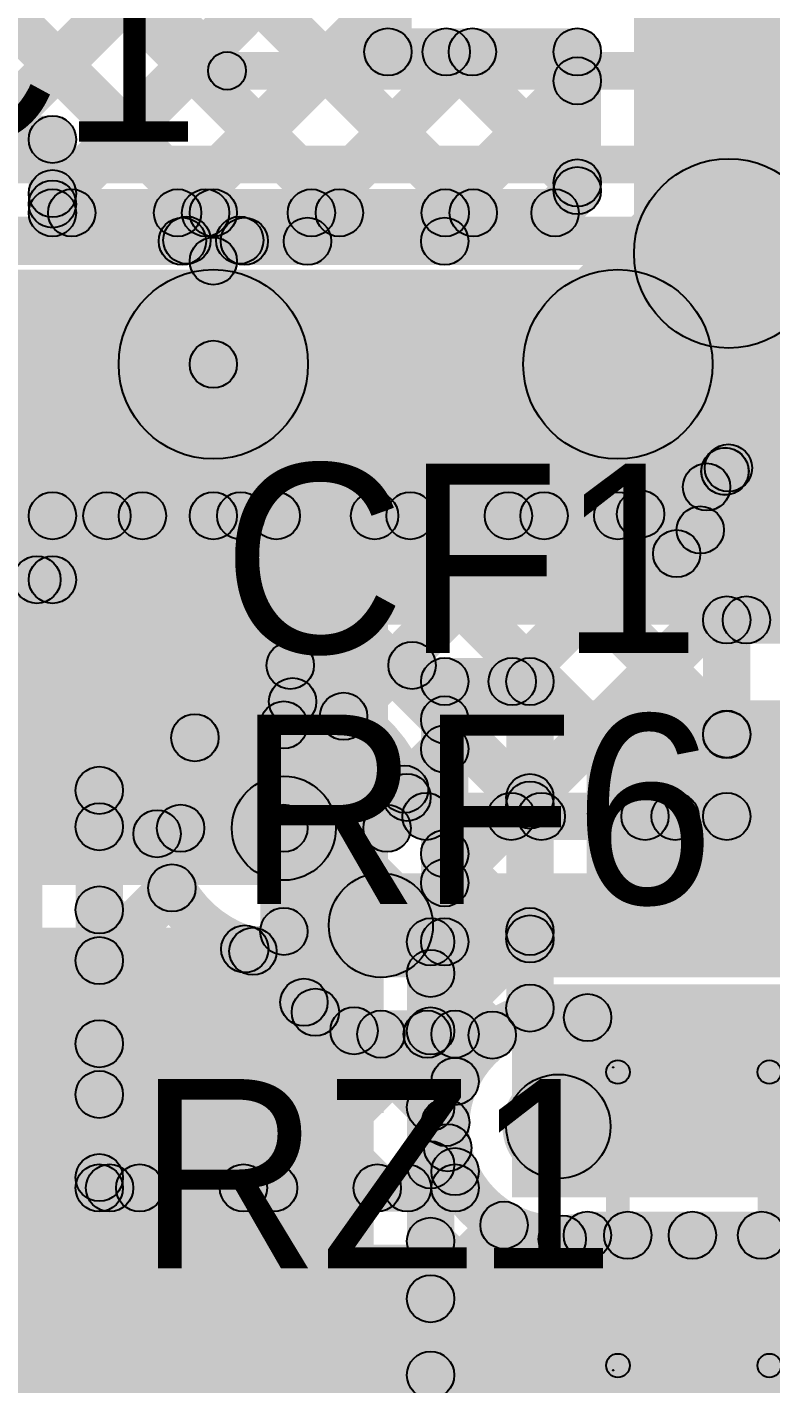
# Model space of a CAD drawing. Header units: millimetres. Extents: x -0.08 to 3.07, y -0.08 to 2.73.
# Drawn here: x 1.6238 to 1.7809, y 1.4526 to 1.7392 of the extents above; entities that cross this region are included whole.
import ezdxf

# ---------------------------------------------------------------- set-up
doc = ezdxf.new("R2010")
doc.units = ezdxf.units.MM
doc.header["$MEASUREMENT"] = 0
for name, color, linetype in [('BottomLayer', 5, 'Continuous'), ('BottomPaste', 16, 'Continuous'), ('BottomSolder', 6, 'Continuous'), ('TopLayer', 1, 'Continuous'), ('TopOverlay', 2, 'Continuous'), ('TopPaste', 8, 'Continuous'), ('TopSolder', 216, 'Continuous'), ('ViaHoleLayer', 16, 'Continuous')]:
    doc.layers.add(name, color=color, linetype=linetype)

# ---------------------------------------------------------------- blocks, each defined once
blk = doc.blocks.new('SOT23_3_B_38')
at = {"layer": 'BottomLayer'}
for points in [[(-0.02166, 0.02657), (-0.05316, 0.02657), (-0.05316, 0.05807), (-0.02166, 0.05807)], [(0.05314, 0.02657), (0.02165, 0.02657), (0.02165, 0.05807), (0.05314, 0.05807)], [(0.01574, -0.05807), (-0.01575, -0.05807), (-0.01575, -0.02657), (0.01574, -0.02657)]]:
    blk.add_hatch(color=5, dxfattribs=at).paths.add_polyline_path(points)
at = {"layer": 'BottomPaste'}
for points in [[(-0.02166, 0.02657), (-0.05316, 0.02657), (-0.05316, 0.05807), (-0.02166, 0.05807)], [(0.05314, 0.02657), (0.02165, 0.02657), (0.02165, 0.05807), (0.05314, 0.05807)], [(0.01574, -0.05807), (-0.01575, -0.05807), (-0.01575, -0.02657), (0.01574, -0.02657)]]:
    blk.add_hatch(color=16, dxfattribs=at).paths.add_polyline_path(points)
at = {"layer": 'BottomSolder'}
for points in [[(-0.01766, 0.02257), (-0.05716, 0.02257), (-0.05716, 0.06207), (-0.01766, 0.06207)], [(0.05714, 0.02257), (0.01765, 0.02257), (0.01765, 0.06207), (0.05714, 0.06207)], [(0.01974, -0.06207), (-0.01975, -0.06207), (-0.01975, -0.02257), (0.01974, -0.02257)]]:
    blk.add_hatch(color=6, dxfattribs=at).paths.add_polyline_path(points)
blk = doc.blocks.new('R__0402_75')
at = {"layer": 'TopLayer'}
for points in [[(-0.0275, -0.0125), (-0.0275, 0.0125), (-0.0095, 0.0125), (-0.0095, -0.0125)], [(0.0095, -0.0125), (0.0095, 0.0125), (0.0275, 0.0125), (0.0275, -0.0125)]]:
    blk.add_hatch(color=1, dxfattribs=at).paths.add_polyline_path(points)
at = {"layer": 'TopOverlay'}
h = blk.add_hatch(color=2, dxfattribs=at)
edge = h.paths.add_edge_path()
edge.add_arc((-0.031, 0.016), 0.0025, 0, 360)
h = blk.add_hatch(color=2, dxfattribs=at)
edge = h.paths.add_edge_path()
edge.add_arc((-0.031, 0.016), 0.0025, 0, 360)
for points in [[(0.031, 0.0185), (0.031, 0.0135), (-0.031, 0.0135), (-0.031, 0.0185)], [(-0.0285, -0.016), (-0.0335, -0.016), (-0.0335, 0.016), (-0.0285, 0.016)], [(0.0335, -0.016), (0.0285, -0.016), (0.0285, 0.016), (0.0335, 0.016)], [(0.031, -0.0135), (0.031, -0.0185), (-0.031, -0.0185), (-0.031, -0.0135)], [(0.032, -0.01694), (0.032, -0.01706), (-0.032, -0.01706), (-0.032, -0.01694)]]:
    blk.add_hatch(color=2, dxfattribs=at).paths.add_polyline_path(points)
h = blk.add_hatch(color=2, dxfattribs=at)
edge = h.paths.add_edge_path()
edge.add_arc((0.031, 0.016), 0.0025, 0, 360)
h = blk.add_hatch(color=2, dxfattribs=at)
edge = h.paths.add_edge_path()
edge.add_arc((0.031, 0.016), 0.0025, 0, 360)
h = blk.add_hatch(color=2, dxfattribs=at)
edge = h.paths.add_edge_path()
edge.add_arc((-0.031, -0.016), 0.0025, 0, 360)
h = blk.add_hatch(color=2, dxfattribs=at)
edge = h.paths.add_edge_path()
edge.add_arc((-0.031, -0.016), 0.0025, 0, 360)
h = blk.add_hatch(color=2, dxfattribs=at)
edge = h.paths.add_edge_path()
edge.add_arc((0.031, -0.016), 0.0025, 0, 360)
h = blk.add_hatch(color=2, dxfattribs=at)
edge = h.paths.add_edge_path()
edge.add_arc((0.031, -0.016), 0.0025, 0, 360)
h = blk.add_hatch(color=2, dxfattribs=at)
edge = h.paths.add_edge_path()
edge.add_arc((-0.032, -0.017), 0.0000635, 0, 360)
h = blk.add_hatch(color=2, dxfattribs=at)
edge = h.paths.add_edge_path()
edge.add_arc((0.032, -0.017), 0.0000635, 0, 360)
at = {"layer": 'TopPaste'}
for points in [[(-0.0275, -0.0125), (-0.0275, 0.0125), (-0.0095, 0.0125), (-0.0095, -0.0125)], [(0.0095, -0.0125), (0.0095, 0.0125), (0.0275, 0.0125), (0.0275, -0.0125)]]:
    blk.add_hatch(color=8, dxfattribs=at).paths.add_polyline_path(points)
at = {"layer": 'TopSolder'}
for points in [[(-0.0315, -0.0165), (-0.0315, 0.0165), (-0.0055, 0.0165), (-0.0055, -0.0165)], [(0.0055, -0.0165), (0.0055, 0.0165), (0.0315, 0.0165), (0.0315, -0.0165)]]:
    blk.add_hatch(color=216, dxfattribs=at).paths.add_polyline_path(points)
at = {"layer": 'TopOverlay'}
for centre, radius in [((-0.031, 0.016), 0.0025), ((-0.031, 0.016), 0.0025), ((0.031, 0.016), 0.0025), ((0.031, 0.016), 0.0025), ((-0.031, -0.016), 0.0025), ((-0.031, -0.016), 0.0025), ((0.031, -0.016), 0.0025), ((0.031, -0.016), 0.0025), ((-0.032, -0.017), 0.0000635), ((0.032, -0.017), 0.0000635)]:
    blk.add_circle(centre, radius, dxfattribs=at)
blk = doc.blocks.new('R__0402_B_93')
at = {"layer": 'BottomLayer'}
for points in [[(-0.0095, 0.0125), (-0.0095, -0.0125), (-0.0275, -0.0125), (-0.0275, 0.0125)], [(0.0275, 0.0125), (0.0275, -0.0125), (0.0095, -0.0125), (0.0095, 0.0125)]]:
    blk.add_hatch(color=5, dxfattribs=at).paths.add_polyline_path(points)
at = {"layer": 'BottomPaste'}
for points in [[(-0.0095, 0.0125), (-0.0095, -0.0125), (-0.0275, -0.0125), (-0.0275, 0.0125)], [(0.0275, 0.0125), (0.0275, -0.0125), (0.0095, -0.0125), (0.0095, 0.0125)]]:
    blk.add_hatch(color=16, dxfattribs=at).paths.add_polyline_path(points)
at = {"layer": 'BottomSolder'}
for points in [[(-0.0055, 0.0165), (-0.0055, -0.0165), (-0.0315, -0.0165), (-0.0315, 0.0165)], [(0.0315, 0.0165), (0.0315, -0.0165), (0.0055, -0.0165), (0.0055, 0.0165)]]:
    blk.add_hatch(color=6, dxfattribs=at).paths.add_polyline_path(points)

msp = doc.modelspace()

# ---------------------------------------------------------------- hatches: boundary and pattern name
at = {"layer": 'BottomLayer'}
for points in [[(1.49017, 1.90017), (1.49583, 1.90583), (1.66883, 1.73283), (1.66317, 1.72717)], [(1.666, 1.726), (1.666, 1.734), (2.53177, 1.734), (2.53177, 1.726)], [(1.49881, 1.70622), (1.49881, 1.71422), (2.59722, 1.71422), (2.59722, 1.70622)], [(1.51624, 1.689), (1.51624, 1.699), (1.65656, 1.699), (1.65656, 1.689)], [(1.51645, 1.68922), (1.51645, 1.69922), (1.65753, 1.69922), (1.65753, 1.68922)], [(1.66868, 1.68922), (1.66868, 1.69922), (2.59722, 1.69922), (2.59722, 1.68922)], [(1.66965, 1.689), (1.66965, 1.699), (1.683, 1.699), (1.683, 1.689)], [(1.683, 1.689), (1.683, 1.699), (1.712, 1.699), (1.712, 1.689)], [(1.683, 1.689), (1.683, 1.699), (1.712, 1.699), (1.712, 1.689)], [(1.712, 1.689), (1.712, 1.699), (1.832, 1.699), (1.832, 1.689)], [(1.6681, 1.668), (1.6581, 1.668), (1.6581, 1.68981), (1.6681, 1.68981)], [(1.5, 1.558), (1.7, 1.558), (1.7, 1.682), (1.5, 1.682)], [(1.695, 1.61299), (1.92959, 1.61299), (1.92959, 1.682), (1.695, 1.682)], [(1.67935, 1.5994), (1.67935, 1.6094), (1.7051, 1.6094), (1.7051, 1.5994)], [(1.712, 1.59599), (1.712, 1.60599), (1.73, 1.60599), (1.73, 1.59599)], [(1.71554, 1.58321), (1.70846, 1.59028), (1.72271, 1.60453), (1.72978, 1.59746)], [(1.717, 1.546), (1.707, 1.546), (1.707, 1.60099), (1.717, 1.60099)], [(1.735, 1.532), (1.725, 1.532), (1.725, 1.60099), (1.735, 1.60099)], [(1.70846, 1.58936), (1.71554, 1.59643), (1.73354, 1.57843), (1.72646, 1.57136)], [(1.742, 1.544), (1.834, 1.544), (1.834, 1.597), (1.742, 1.597)], [(1.71554, 1.55493), (1.70846, 1.562), (1.72646, 1.58), (1.73354, 1.57293)], [(1.70846, 1.56107), (1.71554, 1.56814), (1.73354, 1.55014), (1.72646, 1.54307)], [(1.71254, 1.52364), (1.70546, 1.53071), (1.72646, 1.55171), (1.73354, 1.54464)], [(1.493, 1.456), (1.697, 1.456), (1.697, 1.549), (1.493, 1.549)], [(1.714, 1.444), (1.704, 1.444), (1.704, 1.546), (1.714, 1.546)], [(1.70546, 1.53579), (1.71254, 1.54286), (1.72557, 1.52982), (1.7185, 1.52275)], [(1.73, 1.527), (1.73, 1.537), (1.78609, 1.537), (1.78609, 1.527)], [(1.74218, 1.525), (1.74218, 1.535), (1.78609, 1.535), (1.78609, 1.525)], [(1.736, 1.496), (1.736, 1.518), (1.81559, 1.518), (1.81559, 1.496)], [(1.70546, 1.5075), (1.71254, 1.51457), (1.71574, 1.51137), (1.70867, 1.5043)], [(1.72822, 1.49922), (1.74378, 1.51478), (1.74378, 1.51477), (1.72823, 1.49922)], [(1.71254, 1.49536), (1.70546, 1.50243), (1.70908, 1.50604), (1.71615, 1.49897)], [(1.55164, 1.27789), (1.54457, 1.28496), (1.74714, 1.48753), (1.75421, 1.48046)], [(1.71254, 1.46707), (1.70546, 1.47414), (1.72099, 1.48967), (1.72806, 1.4826)], [(1.7345, 1.43246), (1.72742, 1.43954), (1.77542, 1.48753), (1.78249, 1.48046)], [(1.74214, 1.479), (1.74214, 1.489), (1.78609, 1.489), (1.78609, 1.479)], [(1.76079, 1.48046), (1.76786, 1.48753), (1.81586, 1.43954), (1.80879, 1.43246)], [(1.70546, 1.47922), (1.71254, 1.48629), (1.75929, 1.43954), (1.75222, 1.43246)], [(1.7333, 1.47967), (1.74037, 1.48674), (1.78757, 1.43954), (1.7805, 1.43246)], [(1.76278, 1.43246), (1.75571, 1.43954), (1.7997, 1.48353), (1.80677, 1.47646)], [(1.70546, 1.45093), (1.71254, 1.458), (1.731, 1.43954), (1.72393, 1.43246)]]:
    msp.add_hatch(color=5, dxfattribs=at).paths.add_polyline_path(points)
h = msp.add_hatch(color=5, dxfattribs=at)
edge = h.paths.add_edge_path()
edge.add_arc((1.666, 1.73), 0.004, 0, 360)
h = msp.add_hatch(color=5, dxfattribs=at)
edge = h.paths.add_edge_path()
edge.add_arc((1.666, 1.73), 0.004, 0, 360)
h = msp.add_hatch(color=5, dxfattribs=at)
edge = h.paths.add_edge_path()
edge.add_arc((1.65656, 1.694), 0.005, 0, 360)
h = msp.add_hatch(color=5, dxfattribs=at)
edge = h.paths.add_edge_path()
edge.add_arc((1.65753, 1.69422), 0.005, 0, 360)
h = msp.add_hatch(color=5, dxfattribs=at)
edge = h.paths.add_edge_path()
edge.add_arc((1.66868, 1.69422), 0.005, 0, 360)
h = msp.add_hatch(color=5, dxfattribs=at)
edge = h.paths.add_edge_path()
edge.add_arc((1.66965, 1.694), 0.005, 0, 360)
h = msp.add_hatch(color=5, dxfattribs=at)
edge = h.paths.add_edge_path()
edge.add_arc((1.683, 1.694), 0.005, 0, 360)
h = msp.add_hatch(color=5, dxfattribs=at)
edge = h.paths.add_edge_path()
edge.add_arc((1.683, 1.694), 0.005, 0, 360)
h = msp.add_hatch(color=5, dxfattribs=at)
edge = h.paths.add_edge_path()
edge.add_arc((1.683, 1.694), 0.005, 0, 360)
h = msp.add_hatch(color=5, dxfattribs=at)
edge = h.paths.add_edge_path()
edge.add_arc((1.712, 1.694), 0.005, 0, 360)
h = msp.add_hatch(color=5, dxfattribs=at)
edge = h.paths.add_edge_path()
edge.add_arc((1.712, 1.694), 0.005, 0, 360)
h = msp.add_hatch(color=5, dxfattribs=at)
edge = h.paths.add_edge_path()
edge.add_arc((1.712, 1.694), 0.005, 0, 360)
h = msp.add_hatch(color=5, dxfattribs=at)
edge = h.paths.add_edge_path()
edge.add_arc((1.6631, 1.68981), 0.005, 0, 360)
h = msp.add_hatch(color=5, dxfattribs=at)
edge = h.paths.add_edge_path()
edge.add_arc((1.6631, 1.668), 0.01181, 0, 360)
h = msp.add_hatch(color=5, dxfattribs=at)
edge = h.paths.add_edge_path()
edge.add_arc((1.6631, 1.668), 0.005, 0, 360)
h = msp.add_hatch(color=5, dxfattribs=at)
edge = h.paths.add_edge_path()
edge.add_arc((1.67935, 1.6044), 0.005, 0, 360)
h = msp.add_hatch(color=5, dxfattribs=at)
edge = h.paths.add_edge_path()
edge.add_arc((1.7051, 1.6044), 0.005, 0, 360)
h = msp.add_hatch(color=5, dxfattribs=at)
edge = h.paths.add_edge_path()
edge.add_arc((1.712, 1.60099), 0.005, 0, 360)
h = msp.add_hatch(color=5, dxfattribs=at)
edge = h.paths.add_edge_path()
edge.add_arc((1.712, 1.60099), 0.005, 0, 360)
h = msp.add_hatch(color=5, dxfattribs=at)
edge = h.paths.add_edge_path()
edge.add_arc((1.72625, 1.60099), 0.005, 0, 360)
h = msp.add_hatch(color=5, dxfattribs=at)
edge = h.paths.add_edge_path()
edge.add_arc((1.73, 1.60099), 0.005, 0, 360)
h = msp.add_hatch(color=5, dxfattribs=at)
edge = h.paths.add_edge_path()
edge.add_arc((1.73, 1.60099), 0.005, 0, 360)
h = msp.add_hatch(color=5, dxfattribs=at)
edge = h.paths.add_edge_path()
edge.add_arc((1.712, 1.59289), 0.005, 0, 360)
h = msp.add_hatch(color=5, dxfattribs=at)
edge = h.paths.add_edge_path()
edge.add_arc((1.712, 1.58675), 0.005, 0, 360)
h = msp.add_hatch(color=5, dxfattribs=at)
edge = h.paths.add_edge_path()
edge.add_arc((1.678, 1.57), 0.01181, 0, 360)
h = msp.add_hatch(color=5, dxfattribs=at)
edge = h.paths.add_edge_path()
edge.add_arc((1.73, 1.57646), 0.005, 0, 360)
h = msp.add_hatch(color=5, dxfattribs=at)
edge = h.paths.add_edge_path()
edge.add_arc((1.73, 1.57489), 0.005, 0, 360)
h = msp.add_hatch(color=5, dxfattribs=at)
edge = h.paths.add_edge_path()
edge.add_arc((1.712, 1.56461), 0.005, 0, 360)
h = msp.add_hatch(color=5, dxfattribs=at)
edge = h.paths.add_edge_path()
edge.add_arc((1.712, 1.55846), 0.005, 0, 360)
h = msp.add_hatch(color=5, dxfattribs=at)
edge = h.paths.add_edge_path()
edge.add_arc((1.709, 1.546), 0.005, 0, 360)
h = msp.add_hatch(color=5, dxfattribs=at)
edge = h.paths.add_edge_path()
edge.add_arc((1.712, 1.546), 0.005, 0, 360)
h = msp.add_hatch(color=5, dxfattribs=at)
edge = h.paths.add_edge_path()
edge.add_arc((1.73, 1.54818), 0.005, 0, 360)
h = msp.add_hatch(color=5, dxfattribs=at)
edge = h.paths.add_edge_path()
edge.add_arc((1.73, 1.54661), 0.005, 0, 360)
h = msp.add_hatch(color=5, dxfattribs=at)
edge = h.paths.add_edge_path()
edge.add_arc((1.709, 1.53932), 0.005, 0, 360)
h = msp.add_hatch(color=5, dxfattribs=at)
edge = h.paths.add_edge_path()
edge.add_arc((1.73, 1.532), 0.005, 0, 360)
h = msp.add_hatch(color=5, dxfattribs=at)
edge = h.paths.add_edge_path()
edge.add_arc((1.73, 1.532), 0.005, 0, 360)
h = msp.add_hatch(color=5, dxfattribs=at)
edge = h.paths.add_edge_path()
edge.add_arc((1.74218, 1.53), 0.005, 0, 360)
h = msp.add_hatch(color=5, dxfattribs=at)
edge = h.paths.add_edge_path()
edge.add_arc((1.74218, 1.53), 0.005, 0, 360)
h = msp.add_hatch(color=5, dxfattribs=at)
edge = h.paths.add_edge_path()
edge.add_arc((1.709, 1.52718), 0.005, 0, 360)
h = msp.add_hatch(color=5, dxfattribs=at)
edge = h.paths.add_edge_path()
edge.add_arc((1.72204, 1.52629), 0.005, 0, 360)
h = msp.add_hatch(color=5, dxfattribs=at)
edge = h.paths.add_edge_path()
edge.add_arc((1.736, 1.507), 0.01181, 0, 360)
h = msp.add_hatch(color=5, dxfattribs=at)
edge = h.paths.add_edge_path()
edge.add_arc((1.736, 1.507), 0.011, 0, 360)
h = msp.add_hatch(color=5, dxfattribs=at)
edge = h.paths.add_edge_path()
edge.add_arc((1.736, 1.507), 0.011, 0, 360)
h = msp.add_hatch(color=5, dxfattribs=at)
edge = h.paths.add_edge_path()
edge.add_arc((1.736, 1.507), 0.011, 0, 360)
h = msp.add_hatch(color=5, dxfattribs=at)
edge = h.paths.add_edge_path()
edge.add_arc((1.709, 1.51104), 0.005, 0, 360)
h = msp.add_hatch(color=5, dxfattribs=at)
edge = h.paths.add_edge_path()
edge.add_arc((1.7122, 1.50783), 0.005, 0, 360)
h = msp.add_hatch(color=5, dxfattribs=at)
edge = h.paths.add_edge_path()
edge.add_arc((1.71262, 1.50251), 0.005, 0, 360)
h = msp.add_hatch(color=5, dxfattribs=at)
edge = h.paths.add_edge_path()
edge.add_arc((1.709, 1.49889), 0.005, 0, 360)
h = msp.add_hatch(color=5, dxfattribs=at)
edge = h.paths.add_edge_path()
edge.add_arc((1.72453, 1.48614), 0.005, 0, 360)
h = msp.add_hatch(color=5, dxfattribs=at)
edge = h.paths.add_edge_path()
edge.add_arc((1.709, 1.48275), 0.005, 0, 360)
h = msp.add_hatch(color=5, dxfattribs=at)
edge = h.paths.add_edge_path()
edge.add_arc((1.73683, 1.4832), 0.005, 0, 360)
h = msp.add_hatch(color=5, dxfattribs=at)
edge = h.paths.add_edge_path()
edge.add_arc((1.74214, 1.484), 0.005, 0, 360)
h = msp.add_hatch(color=5, dxfattribs=at)
edge = h.paths.add_edge_path()
edge.add_arc((1.74214, 1.484), 0.005, 0, 360)
h = msp.add_hatch(color=5, dxfattribs=at)
edge = h.paths.add_edge_path()
edge.add_arc((1.75067, 1.484), 0.005, 0, 360)
h = msp.add_hatch(color=5, dxfattribs=at)
edge = h.paths.add_edge_path()
edge.add_arc((1.76433, 1.484), 0.005, 0, 360)
h = msp.add_hatch(color=5, dxfattribs=at)
edge = h.paths.add_edge_path()
edge.add_arc((1.77896, 1.484), 0.005, 0, 360)
h = msp.add_hatch(color=5, dxfattribs=at)
edge = h.paths.add_edge_path()
edge.add_arc((1.709, 1.47061), 0.005, 0, 360)
h = msp.add_hatch(color=5, dxfattribs=at)
edge = h.paths.add_edge_path()
edge.add_arc((1.709, 1.45447), 0.005, 0, 360)
at = {"layer": 'TopLayer'}
for points in [[(1.705, 1.734), (1.695, 1.734), (1.695, 1.87947), (1.705, 1.87947)], [(1.51592, 1.83846), (1.52299, 1.84554), (1.66499, 1.70354), (1.65792, 1.69646)], [(1.54421, 1.83846), (1.55128, 1.84554), (1.69328, 1.70354), (1.68621, 1.69646)], [(1.57249, 1.83846), (1.57956, 1.84554), (1.72156, 1.70354), (1.71449, 1.69646)], [(1.61801, 1.71196), (1.61094, 1.71903), (1.69646, 1.80456), (1.70354, 1.79748)], [(1.792, 1.69143), (1.752, 1.69143), (1.752, 1.778), (1.792, 1.778)], [(1.63265, 1.69831), (1.62557, 1.70538), (1.69646, 1.77627), (1.70354, 1.7692)], [(1.65908, 1.69646), (1.65201, 1.70354), (1.69646, 1.74799), (1.70354, 1.74092)], [(1.68737, 1.69646), (1.6803, 1.70354), (1.7143, 1.73754), (1.72137, 1.73046)], [(1.7, 1.729), (1.7, 1.739), (1.74, 1.739), (1.74, 1.729)], [(1.70878, 1.73046), (1.71585, 1.73754), (1.74354, 1.70985), (1.73646, 1.70278)], [(1.72956, 1.56896), (1.72249, 1.57603), (1.884, 1.73754), (1.89107, 1.73046)], [(1.745, 1.70469), (1.735, 1.70469), (1.735, 1.734), (1.745, 1.734)], [(1.71565, 1.69646), (1.70858, 1.70354), (1.73646, 1.73142), (1.74354, 1.72435)], [(1.52203, 1.7105), (1.52203, 1.7205), (1.62911, 1.7205), (1.62911, 1.7105)], [(1.63411, 1.7), (1.62411, 1.7), (1.62411, 1.7155), (1.63411, 1.7155)], [(1.73885, 1.69646), (1.73178, 1.70354), (1.73646, 1.70822), (1.74354, 1.70115)], [(1.62557, 1.70053), (1.63265, 1.7076), (1.63671, 1.70354), (1.62964, 1.69646)], [(1.76271, 1.65386), (1.73443, 1.68214), (1.75786, 1.70557), (1.78614, 1.67729)], [(1.62911, 1.695), (1.62911, 1.705), (1.6631, 1.705), (1.6631, 1.695)], [(1.6631, 1.695), (1.6631, 1.705), (1.73531, 1.705), (1.73531, 1.695)], [(1.5619, 1.648), (1.5619, 1.688), (1.6631, 1.688), (1.6631, 1.648)], [(1.6631, 1.648), (1.6631, 1.688), (1.74857, 1.688), (1.74857, 1.648)], [(1.77476, 1.64186), (1.76769, 1.64894), (1.79106, 1.67231), (1.79814, 1.66524)], [(1.76839, 1.64257), (1.77546, 1.64964), (1.80756, 1.61754), (1.80049, 1.61046)], [(1.70704, 1.57472), (1.69997, 1.58179), (1.7638, 1.64562), (1.77087, 1.63854)], [(1.59365, 1.57446), (1.58658, 1.58154), (1.64458, 1.63954), (1.65165, 1.63246)], [(1.62194, 1.57446), (1.61487, 1.58154), (1.67287, 1.63954), (1.67994, 1.63246)], [(1.62911, 1.631), (1.62911, 1.641), (1.6631, 1.641), (1.6631, 1.631)], [(1.64254, 1.56678), (1.63546, 1.57385), (1.70115, 1.63954), (1.70822, 1.63246)], [(1.63707, 1.63246), (1.64414, 1.63954), (1.6834, 1.60028), (1.67632, 1.59321)], [(1.6631, 1.631), (1.6631, 1.641), (1.74857, 1.641), (1.74857, 1.631)], [(1.66536, 1.63246), (1.67243, 1.63954), (1.73594, 1.57603), (1.72886, 1.56896)], [(1.69416, 1.59012), (1.68709, 1.59719), (1.72943, 1.63954), (1.73651, 1.63246)], [(1.69364, 1.63246), (1.70071, 1.63954), (1.76422, 1.57603), (1.75715, 1.56896)], [(1.72192, 1.63246), (1.72899, 1.63954), (1.77513, 1.5934), (1.76806, 1.58633)], [(1.74984, 1.63283), (1.75692, 1.6399), (1.77928, 1.61754), (1.77221, 1.61046)], [(1.63411, 1.6225), (1.62411, 1.6225), (1.62411, 1.636), (1.63411, 1.636)], [(1.50069, 1.6175), (1.50069, 1.6275), (1.62911, 1.6275), (1.62911, 1.6175)], [(1.594, 1.61897), (1.60107, 1.62604), (1.65475, 1.57236), (1.64768, 1.56529)], [(1.62228, 1.61897), (1.62935, 1.62604), (1.66274, 1.59265), (1.65567, 1.58558)], [(1.77159, 1.609), (1.77159, 1.619), (1.835, 1.619), (1.835, 1.609)], [(1.77659, 1.57249), (1.76659, 1.57249), (1.76659, 1.614), (1.77659, 1.614)], [(1.683, 1.57), (1.673, 1.57), (1.673, 1.59181), (1.683, 1.59181)], [(1.75785, 1.56896), (1.75078, 1.57603), (1.76806, 1.5933), (1.77513, 1.58623)], [(1.513, 1.573), (1.513, 1.583), (1.639, 1.583), (1.639, 1.573)], [(1.70047, 1.57299), (1.70754, 1.58006), (1.71157, 1.57603), (1.7045, 1.56896)], [(1.644, 1.494), (1.634, 1.494), (1.634, 1.578), (1.644, 1.578)], [(1.67022, 1.56222), (1.68578, 1.57778), (1.70629, 1.55727), (1.69073, 1.54171)], [(1.70804, 1.56749), (1.70804, 1.57749), (1.77159, 1.57749), (1.77159, 1.56749)], [(1.65619, 1.565), (1.65619, 1.575), (1.678, 1.575), (1.678, 1.565)], [(1.678, 1.565), (1.678, 1.575), (1.69981, 1.575), (1.69981, 1.565)], [(1.683, 1.54819), (1.673, 1.54819), (1.673, 1.57), (1.683, 1.57)], [(1.525, 1.439), (1.627, 1.439), (1.627, 1.566), (1.525, 1.566)], [(1.64254, 1.53849), (1.63546, 1.54557), (1.65081, 1.56091), (1.65788, 1.55384)], [(1.69851, 1.53849), (1.69851, 1.56049), (1.79959, 1.56049), (1.79959, 1.53849)], [(1.63546, 1.54922), (1.64254, 1.55629), (1.70129, 1.49754), (1.69422, 1.49046)], [(1.64254, 1.51021), (1.63546, 1.51728), (1.66621, 1.54803), (1.67328, 1.54096)], [(1.66794, 1.54046), (1.67501, 1.54753), (1.68578, 1.53676), (1.67871, 1.52969)], [(1.65107, 1.49046), (1.644, 1.49754), (1.68113, 1.53466), (1.6882, 1.52759)], [(1.6893, 1.52367), (1.69637, 1.53074), (1.71574, 1.51137), (1.70867, 1.5043)], [(1.69851, 1.52149), (1.69851, 1.53149), (1.71418, 1.53149), (1.71418, 1.52149)], [(1.63546, 1.52093), (1.64254, 1.528), (1.673, 1.49754), (1.66593, 1.49046)], [(1.67936, 1.49046), (1.67229, 1.49754), (1.70478, 1.53003), (1.71185, 1.52296)], [(1.71918, 1.51652), (1.70918, 1.51652), (1.70918, 1.52649), (1.71918, 1.52649)], [(1.72618, 1.492), (1.836, 1.492), (1.836, 1.526), (1.72618, 1.526)], [(1.70764, 1.49046), (1.70057, 1.49754), (1.70908, 1.50604), (1.71615, 1.49897)], [(1.63546, 1.49265), (1.64254, 1.49972), (1.64472, 1.49754), (1.63765, 1.49046)], [(1.639, 1.489), (1.639, 1.499), (1.71418, 1.499), (1.71418, 1.489)], [(1.639, 1.489), (1.639, 1.499), (1.71418, 1.499), (1.71418, 1.489)], [(1.71918, 1.494), (1.70918, 1.494), (1.70918, 1.49747), (1.71918, 1.49747)], [(1.525, 1.382), (1.769, 1.382), (1.769, 1.482), (1.525, 1.482)], [(1.525, 1.065), (1.836, 1.065), (1.836, 1.482), (1.525, 1.482)]]:
    msp.add_hatch(color=1, dxfattribs=at).paths.add_polyline_path(points)
h = msp.add_hatch(color=1, dxfattribs=at)
edge = h.paths.add_edge_path()
edge.add_arc((1.7, 1.734), 0.005, 0, 360)
h = msp.add_hatch(color=1, dxfattribs=at)
edge = h.paths.add_edge_path()
edge.add_arc((1.7, 1.734), 0.005, 0, 360)
h = msp.add_hatch(color=1, dxfattribs=at)
edge = h.paths.add_edge_path()
edge.add_arc((1.71231, 1.734), 0.005, 0, 360)
h = msp.add_hatch(color=1, dxfattribs=at)
edge = h.paths.add_edge_path()
edge.add_arc((1.71783, 1.734), 0.005, 0, 360)
h = msp.add_hatch(color=1, dxfattribs=at)
edge = h.paths.add_edge_path()
edge.add_arc((1.74, 1.734), 0.005, 0, 360)
h = msp.add_hatch(color=1, dxfattribs=at)
edge = h.paths.add_edge_path()
edge.add_arc((1.74, 1.734), 0.005, 0, 360)
h = msp.add_hatch(color=1, dxfattribs=at)
edge = h.paths.add_edge_path()
edge.add_arc((1.74, 1.72788), 0.005, 0, 360)
h = msp.add_hatch(color=1, dxfattribs=at)
edge = h.paths.add_edge_path()
edge.add_arc((1.62911, 1.7155), 0.005, 0, 360)
h = msp.add_hatch(color=1, dxfattribs=at)
edge = h.paths.add_edge_path()
edge.add_arc((1.62911, 1.7155), 0.005, 0, 360)
h = msp.add_hatch(color=1, dxfattribs=at)
edge = h.paths.add_edge_path()
edge.add_arc((1.74, 1.70631), 0.005, 0, 360)
h = msp.add_hatch(color=1, dxfattribs=at)
edge = h.paths.add_edge_path()
edge.add_arc((1.772, 1.69143), 0.02, 0, 360)
h = msp.add_hatch(color=1, dxfattribs=at)
edge = h.paths.add_edge_path()
edge.add_arc((1.772, 1.69143), 0.02, 0, 360)
h = msp.add_hatch(color=1, dxfattribs=at)
edge = h.paths.add_edge_path()
edge.add_arc((1.62911, 1.70406), 0.005, 0, 360)
h = msp.add_hatch(color=1, dxfattribs=at)
edge = h.paths.add_edge_path()
edge.add_arc((1.74, 1.70469), 0.005, 0, 360)
h = msp.add_hatch(color=1, dxfattribs=at)
edge = h.paths.add_edge_path()
edge.add_arc((1.74, 1.70469), 0.005, 0, 360)
h = msp.add_hatch(color=1, dxfattribs=at)
edge = h.paths.add_edge_path()
edge.add_arc((1.62911, 1.70185), 0.005, 0, 360)
h = msp.add_hatch(color=1, dxfattribs=at)
edge = h.paths.add_edge_path()
edge.add_arc((1.62911, 1.7), 0.005, 0, 360)
h = msp.add_hatch(color=1, dxfattribs=at)
edge = h.paths.add_edge_path()
edge.add_arc((1.62911, 1.7), 0.005, 0, 360)
h = msp.add_hatch(color=1, dxfattribs=at)
edge = h.paths.add_edge_path()
edge.add_arc((1.63317, 1.7), 0.005, 0, 360)
h = msp.add_hatch(color=1, dxfattribs=at)
edge = h.paths.add_edge_path()
edge.add_arc((1.65555, 1.7), 0.005, 0, 360)
h = msp.add_hatch(color=1, dxfattribs=at)
edge = h.paths.add_edge_path()
edge.add_arc((1.66146, 1.7), 0.005, 0, 360)
h = msp.add_hatch(color=1, dxfattribs=at)
edge = h.paths.add_edge_path()
edge.add_arc((1.6631, 1.7), 0.005, 0, 360)
h = msp.add_hatch(color=1, dxfattribs=at)
edge = h.paths.add_edge_path()
edge.add_arc((1.6631, 1.7), 0.005, 0, 360)
h = msp.add_hatch(color=1, dxfattribs=at)
edge = h.paths.add_edge_path()
edge.add_arc((1.68383, 1.7), 0.005, 0, 360)
h = msp.add_hatch(color=1, dxfattribs=at)
edge = h.paths.add_edge_path()
edge.add_arc((1.68974, 1.7), 0.005, 0, 360)
h = msp.add_hatch(color=1, dxfattribs=at)
edge = h.paths.add_edge_path()
edge.add_arc((1.71212, 1.7), 0.005, 0, 360)
h = msp.add_hatch(color=1, dxfattribs=at)
edge = h.paths.add_edge_path()
edge.add_arc((1.71803, 1.7), 0.005, 0, 360)
h = msp.add_hatch(color=1, dxfattribs=at)
edge = h.paths.add_edge_path()
edge.add_arc((1.73531, 1.7), 0.005, 0, 360)
h = msp.add_hatch(color=1, dxfattribs=at)
edge = h.paths.add_edge_path()
edge.add_arc((1.73531, 1.7), 0.005, 0, 360)
h = msp.add_hatch(color=1, dxfattribs=at)
edge = h.paths.add_edge_path()
edge.add_arc((1.6631, 1.668), 0.02, 0, 360)
h = msp.add_hatch(color=1, dxfattribs=at)
edge = h.paths.add_edge_path()
edge.add_arc((1.6631, 1.668), 0.02, 0, 360)
h = msp.add_hatch(color=1, dxfattribs=at)
edge = h.paths.add_edge_path()
edge.add_arc((1.74857, 1.668), 0.02, 0, 360)
h = msp.add_hatch(color=1, dxfattribs=at)
edge = h.paths.add_edge_path()
edge.add_arc((1.74857, 1.668), 0.02, 0, 360)
h = msp.add_hatch(color=1, dxfattribs=at)
edge = h.paths.add_edge_path()
edge.add_arc((1.6631, 1.668), 0.01181, 0, 360)
h = msp.add_hatch(color=1, dxfattribs=at)
edge = h.paths.add_edge_path()
edge.add_arc((1.77193, 1.6461), 0.005, 0, 360)
h = msp.add_hatch(color=1, dxfattribs=at)
edge = h.paths.add_edge_path()
edge.add_arc((1.7712, 1.64537), 0.005, 0, 360)
h = msp.add_hatch(color=1, dxfattribs=at)
edge = h.paths.add_edge_path()
edge.add_arc((1.77122, 1.6454), 0.005, 0, 360)
h = msp.add_hatch(color=1, dxfattribs=at)
edge = h.paths.add_edge_path()
edge.add_arc((1.77122, 1.6454), 0.005, 0, 360)
h = msp.add_hatch(color=1, dxfattribs=at)
edge = h.paths.add_edge_path()
edge.add_arc((1.76733, 1.64208), 0.005, 0, 360)
h = msp.add_hatch(color=1, dxfattribs=at)
edge = h.paths.add_edge_path()
edge.add_arc((1.62911, 1.636), 0.005, 0, 360)
h = msp.add_hatch(color=1, dxfattribs=at)
edge = h.paths.add_edge_path()
edge.add_arc((1.62911, 1.636), 0.005, 0, 360)
h = msp.add_hatch(color=1, dxfattribs=at)
edge = h.paths.add_edge_path()
edge.add_arc((1.64061, 1.636), 0.005, 0, 360)
h = msp.add_hatch(color=1, dxfattribs=at)
edge = h.paths.add_edge_path()
edge.add_arc((1.64812, 1.636), 0.005, 0, 360)
h = msp.add_hatch(color=1, dxfattribs=at)
edge = h.paths.add_edge_path()
edge.add_arc((1.6631, 1.636), 0.005, 0, 360)
h = msp.add_hatch(color=1, dxfattribs=at)
edge = h.paths.add_edge_path()
edge.add_arc((1.6631, 1.636), 0.005, 0, 360)
h = msp.add_hatch(color=1, dxfattribs=at)
edge = h.paths.add_edge_path()
edge.add_arc((1.66889, 1.636), 0.005, 0, 360)
h = msp.add_hatch(color=1, dxfattribs=at)
edge = h.paths.add_edge_path()
edge.add_arc((1.6764, 1.636), 0.005, 0, 360)
h = msp.add_hatch(color=1, dxfattribs=at)
edge = h.paths.add_edge_path()
edge.add_arc((1.69717, 1.636), 0.005, 0, 360)
h = msp.add_hatch(color=1, dxfattribs=at)
edge = h.paths.add_edge_path()
edge.add_arc((1.70469, 1.636), 0.005, 0, 360)
h = msp.add_hatch(color=1, dxfattribs=at)
edge = h.paths.add_edge_path()
edge.add_arc((1.72546, 1.636), 0.005, 0, 360)
h = msp.add_hatch(color=1, dxfattribs=at)
edge = h.paths.add_edge_path()
edge.add_arc((1.73297, 1.636), 0.005, 0, 360)
h = msp.add_hatch(color=1, dxfattribs=at)
edge = h.paths.add_edge_path()
edge.add_arc((1.74857, 1.636), 0.005, 0, 360)
h = msp.add_hatch(color=1, dxfattribs=at)
edge = h.paths.add_edge_path()
edge.add_arc((1.74857, 1.636), 0.005, 0, 360)
h = msp.add_hatch(color=1, dxfattribs=at)
edge = h.paths.add_edge_path()
edge.add_arc((1.74857, 1.636), 0.005, 0, 360)
h = msp.add_hatch(color=1, dxfattribs=at)
edge = h.paths.add_edge_path()
edge.add_arc((1.75338, 1.63636), 0.005, 0, 360)
h = msp.add_hatch(color=1, dxfattribs=at)
edge = h.paths.add_edge_path()
edge.add_arc((1.62582, 1.6225), 0.005, 0, 360)
h = msp.add_hatch(color=1, dxfattribs=at)
edge = h.paths.add_edge_path()
edge.add_arc((1.62911, 1.6225), 0.005, 0, 360)
h = msp.add_hatch(color=1, dxfattribs=at)
edge = h.paths.add_edge_path()
edge.add_arc((1.62911, 1.6225), 0.005, 0, 360)
h = msp.add_hatch(color=1, dxfattribs=at)
edge = h.paths.add_edge_path()
edge.add_arc((1.77159, 1.614), 0.005, 0, 360)
h = msp.add_hatch(color=1, dxfattribs=at)
edge = h.paths.add_edge_path()
edge.add_arc((1.77159, 1.614), 0.005, 0, 360)
h = msp.add_hatch(color=1, dxfattribs=at)
edge = h.paths.add_edge_path()
edge.add_arc((1.77574, 1.614), 0.005, 0, 360)
h = msp.add_hatch(color=1, dxfattribs=at)
edge = h.paths.add_edge_path()
edge.add_arc((1.67986, 1.59675), 0.005, 0, 360)
h = msp.add_hatch(color=1, dxfattribs=at)
edge = h.paths.add_edge_path()
edge.add_arc((1.678, 1.59181), 0.005, 0, 360)
h = msp.add_hatch(color=1, dxfattribs=at)
edge = h.paths.add_edge_path()
edge.add_arc((1.69062, 1.59365), 0.005, 0, 360)
h = msp.add_hatch(color=1, dxfattribs=at)
edge = h.paths.add_edge_path()
edge.add_arc((1.6592, 1.58912), 0.005, 0, 360)
h = msp.add_hatch(color=1, dxfattribs=at)
edge = h.paths.add_edge_path()
edge.add_arc((1.77159, 1.58987), 0.005, 0, 360)
h = msp.add_hatch(color=1, dxfattribs=at)
edge = h.paths.add_edge_path()
edge.add_arc((1.77159, 1.58977), 0.005, 0, 360)
h = msp.add_hatch(color=1, dxfattribs=at)
edge = h.paths.add_edge_path()
edge.add_arc((1.639, 1.578), 0.005, 0, 360)
h = msp.add_hatch(color=1, dxfattribs=at)
edge = h.paths.add_edge_path()
edge.add_arc((1.639, 1.578), 0.005, 0, 360)
h = msp.add_hatch(color=1, dxfattribs=at)
edge = h.paths.add_edge_path()
edge.add_arc((1.70351, 1.57825), 0.005, 0, 360)
h = msp.add_hatch(color=1, dxfattribs=at)
edge = h.paths.add_edge_path()
edge.add_arc((1.678, 1.57), 0.01181, 0, 360)
h = msp.add_hatch(color=1, dxfattribs=at)
edge = h.paths.add_edge_path()
edge.add_arc((1.678, 1.57), 0.011, 0, 360)
h = msp.add_hatch(color=1, dxfattribs=at)
edge = h.paths.add_edge_path()
edge.add_arc((1.70401, 1.57652), 0.005, 0, 360)
h = msp.add_hatch(color=1, dxfattribs=at)
edge = h.paths.add_edge_path()
edge.add_arc((1.70401, 1.57652), 0.005, 0, 360)
h = msp.add_hatch(color=1, dxfattribs=at)
edge = h.paths.add_edge_path()
edge.add_arc((1.70804, 1.57249), 0.005, 0, 360)
h = msp.add_hatch(color=1, dxfattribs=at)
edge = h.paths.add_edge_path()
edge.add_arc((1.70804, 1.57249), 0.005, 0, 360)
h = msp.add_hatch(color=1, dxfattribs=at)
edge = h.paths.add_edge_path()
edge.add_arc((1.72603, 1.57249), 0.005, 0, 360)
h = msp.add_hatch(color=1, dxfattribs=at)
edge = h.paths.add_edge_path()
edge.add_arc((1.7324, 1.57249), 0.005, 0, 360)
h = msp.add_hatch(color=1, dxfattribs=at)
edge = h.paths.add_edge_path()
edge.add_arc((1.75431, 1.57249), 0.005, 0, 360)
h = msp.add_hatch(color=1, dxfattribs=at)
edge = h.paths.add_edge_path()
edge.add_arc((1.76068, 1.57249), 0.005, 0, 360)
h = msp.add_hatch(color=1, dxfattribs=at)
edge = h.paths.add_edge_path()
edge.add_arc((1.77159, 1.57249), 0.005, 0, 360)
h = msp.add_hatch(color=1, dxfattribs=at)
edge = h.paths.add_edge_path()
edge.add_arc((1.77159, 1.57249), 0.005, 0, 360)
h = msp.add_hatch(color=1, dxfattribs=at)
edge = h.paths.add_edge_path()
edge.add_arc((1.639, 1.57031), 0.005, 0, 360)
h = msp.add_hatch(color=1, dxfattribs=at)
edge = h.paths.add_edge_path()
edge.add_arc((1.65121, 1.56882), 0.005, 0, 360)
h = msp.add_hatch(color=1, dxfattribs=at)
edge = h.paths.add_edge_path()
edge.add_arc((1.65619, 1.57), 0.005, 0, 360)
h = msp.add_hatch(color=1, dxfattribs=at)
edge = h.paths.add_edge_path()
edge.add_arc((1.678, 1.57), 0.005, 0, 360)
h = msp.add_hatch(color=1, dxfattribs=at)
edge = h.paths.add_edge_path()
edge.add_arc((1.678, 1.57), 0.005, 0, 360)
h = msp.add_hatch(color=1, dxfattribs=at)
edge = h.paths.add_edge_path()
edge.add_arc((1.678, 1.57), 0.005, 0, 360)
h = msp.add_hatch(color=1, dxfattribs=at)
edge = h.paths.add_edge_path()
edge.add_arc((1.678, 1.57), 0.005, 0, 360)
h = msp.add_hatch(color=1, dxfattribs=at)
edge = h.paths.add_edge_path()
edge.add_arc((1.69981, 1.57), 0.005, 0, 360)
h = msp.add_hatch(color=1, dxfattribs=at)
edge = h.paths.add_edge_path()
edge.add_arc((1.65435, 1.55738), 0.005, 0, 360)
h = msp.add_hatch(color=1, dxfattribs=at)
edge = h.paths.add_edge_path()
edge.add_arc((1.69851, 1.54949), 0.011, 0, 360)
h = msp.add_hatch(color=1, dxfattribs=at)
edge = h.paths.add_edge_path()
edge.add_arc((1.69851, 1.54949), 0.011, 0, 360)
h = msp.add_hatch(color=1, dxfattribs=at)
edge = h.paths.add_edge_path()
edge.add_arc((1.639, 1.55275), 0.005, 0, 360)
h = msp.add_hatch(color=1, dxfattribs=at)
edge = h.paths.add_edge_path()
edge.add_arc((1.678, 1.54819), 0.005, 0, 360)
h = msp.add_hatch(color=1, dxfattribs=at)
edge = h.paths.add_edge_path()
edge.add_arc((1.66975, 1.54449), 0.005, 0, 360)
h = msp.add_hatch(color=1, dxfattribs=at)
edge = h.paths.add_edge_path()
edge.add_arc((1.67148, 1.54399), 0.005, 0, 360)
h = msp.add_hatch(color=1, dxfattribs=at)
edge = h.paths.add_edge_path()
edge.add_arc((1.67148, 1.54399), 0.005, 0, 360)
h = msp.add_hatch(color=1, dxfattribs=at)
edge = h.paths.add_edge_path()
edge.add_arc((1.639, 1.54203), 0.005, 0, 360)
h = msp.add_hatch(color=1, dxfattribs=at)
edge = h.paths.add_edge_path()
edge.add_arc((1.68225, 1.53323), 0.005, 0, 360)
h = msp.add_hatch(color=1, dxfattribs=at)
edge = h.paths.add_edge_path()
edge.add_arc((1.68225, 1.53323), 0.005, 0, 360)
h = msp.add_hatch(color=1, dxfattribs=at)
edge = h.paths.add_edge_path()
edge.add_arc((1.68225, 1.53323), 0.005, 0, 360)
h = msp.add_hatch(color=1, dxfattribs=at)
edge = h.paths.add_edge_path()
edge.add_arc((1.68466, 1.53113), 0.005, 0, 360)
h = msp.add_hatch(color=1, dxfattribs=at)
edge = h.paths.add_edge_path()
edge.add_arc((1.69284, 1.5272), 0.005, 0, 360)
h = msp.add_hatch(color=1, dxfattribs=at)
edge = h.paths.add_edge_path()
edge.add_arc((1.69851, 1.52649), 0.005, 0, 360)
h = msp.add_hatch(color=1, dxfattribs=at)
edge = h.paths.add_edge_path()
edge.add_arc((1.69851, 1.52649), 0.005, 0, 360)
h = msp.add_hatch(color=1, dxfattribs=at)
edge = h.paths.add_edge_path()
edge.add_arc((1.69851, 1.52649), 0.005, 0, 360)
h = msp.add_hatch(color=1, dxfattribs=at)
edge = h.paths.add_edge_path()
edge.add_arc((1.70831, 1.52649), 0.005, 0, 360)
h = msp.add_hatch(color=1, dxfattribs=at)
edge = h.paths.add_edge_path()
edge.add_arc((1.71418, 1.52649), 0.005, 0, 360)
h = msp.add_hatch(color=1, dxfattribs=at)
edge = h.paths.add_edge_path()
edge.add_arc((1.71418, 1.52649), 0.005, 0, 360)
h = msp.add_hatch(color=1, dxfattribs=at)
edge = h.paths.add_edge_path()
edge.add_arc((1.639, 1.52447), 0.005, 0, 360)
h = msp.add_hatch(color=1, dxfattribs=at)
edge = h.paths.add_edge_path()
edge.add_arc((1.71418, 1.51652), 0.005, 0, 360)
h = msp.add_hatch(color=1, dxfattribs=at)
edge = h.paths.add_edge_path()
edge.add_arc((1.71418, 1.51652), 0.005, 0, 360)
h = msp.add_hatch(color=1, dxfattribs=at)
edge = h.paths.add_edge_path()
edge.add_arc((1.639, 1.51375), 0.005, 0, 360)
h = msp.add_hatch(color=1, dxfattribs=at)
edge = h.paths.add_edge_path()
edge.add_arc((1.736, 1.507), 0.01181, 0, 360)
h = msp.add_hatch(color=1, dxfattribs=at)
edge = h.paths.add_edge_path()
edge.add_arc((1.7122, 1.50783), 0.005, 0, 360)
h = msp.add_hatch(color=1, dxfattribs=at)
edge = h.paths.add_edge_path()
edge.add_arc((1.71262, 1.50251), 0.005, 0, 360)
h = msp.add_hatch(color=1, dxfattribs=at)
edge = h.paths.add_edge_path()
edge.add_arc((1.71418, 1.49747), 0.005, 0, 360)
h = msp.add_hatch(color=1, dxfattribs=at)
edge = h.paths.add_edge_path()
edge.add_arc((1.71418, 1.49747), 0.005, 0, 360)
h = msp.add_hatch(color=1, dxfattribs=at)
edge = h.paths.add_edge_path()
edge.add_arc((1.639, 1.49618), 0.005, 0, 360)
h = msp.add_hatch(color=1, dxfattribs=at)
edge = h.paths.add_edge_path()
edge.add_arc((1.639, 1.494), 0.005, 0, 360)
h = msp.add_hatch(color=1, dxfattribs=at)
edge = h.paths.add_edge_path()
edge.add_arc((1.639, 1.494), 0.005, 0, 360)
h = msp.add_hatch(color=1, dxfattribs=at)
edge = h.paths.add_edge_path()
edge.add_arc((1.639, 1.494), 0.005, 0, 360)
h = msp.add_hatch(color=1, dxfattribs=at)
edge = h.paths.add_edge_path()
edge.add_arc((1.64118, 1.494), 0.005, 0, 360)
h = msp.add_hatch(color=1, dxfattribs=at)
edge = h.paths.add_edge_path()
edge.add_arc((1.64754, 1.494), 0.005, 0, 360)
h = msp.add_hatch(color=1, dxfattribs=at)
edge = h.paths.add_edge_path()
edge.add_arc((1.66947, 1.494), 0.005, 0, 360)
h = msp.add_hatch(color=1, dxfattribs=at)
edge = h.paths.add_edge_path()
edge.add_arc((1.67582, 1.494), 0.005, 0, 360)
h = msp.add_hatch(color=1, dxfattribs=at)
edge = h.paths.add_edge_path()
edge.add_arc((1.69775, 1.494), 0.005, 0, 360)
h = msp.add_hatch(color=1, dxfattribs=at)
edge = h.paths.add_edge_path()
edge.add_arc((1.70411, 1.494), 0.005, 0, 360)
h = msp.add_hatch(color=1, dxfattribs=at)
edge = h.paths.add_edge_path()
edge.add_arc((1.71418, 1.494), 0.005, 0, 360)
h = msp.add_hatch(color=1, dxfattribs=at)
edge = h.paths.add_edge_path()
edge.add_arc((1.71418, 1.494), 0.005, 0, 360)
h = msp.add_hatch(color=1, dxfattribs=at)
edge = h.paths.add_edge_path()
edge.add_arc((1.71418, 1.494), 0.005, 0, 360)
at = {"layer": 'TopOverlay'}
h = msp.add_hatch(color=2, dxfattribs=at)
edge = h.paths.add_edge_path()
edge.add_arc((1.766, 1.633), 0.005, 0, 360)
h = msp.add_hatch(color=2, dxfattribs=at)
edge = h.paths.add_edge_path()
edge.add_arc((1.766, 1.633), 0.005, 0, 360)
for points in [[(1.766, 1.628), (1.766, 1.638), (1.842, 1.638), (1.842, 1.628)], [(1.76454, 1.62446), (1.75746, 1.63154), (1.76246, 1.63654), (1.76954, 1.62946)]]:
    msp.add_hatch(color=2, dxfattribs=at).paths.add_polyline_path(points)
h = msp.add_hatch(color=2, dxfattribs=at)
edge = h.paths.add_edge_path()
edge.add_arc((1.761, 1.628), 0.005, 0, 360)
at = {"layer": 'ViaHoleLayer'}
h = msp.add_hatch(color=16, dxfattribs=at)
edge = h.paths.add_edge_path()
edge.add_arc((1.6631, 1.668), 0.00591, 0, 360)
h = msp.add_hatch(color=16, dxfattribs=at)
edge = h.paths.add_edge_path()
edge.add_arc((1.678, 1.57), 0.00591, 0, 360)
h = msp.add_hatch(color=16, dxfattribs=at)
edge = h.paths.add_edge_path()
edge.add_arc((1.736, 1.507), 0.00591, 0, 360)

# ---------------------------------------------------------------- linework, layer by layer
at = {"layer": 'BottomLayer', "const_width": 0.01}
msp.add_lwpolyline([(1.74214, 1.484, -1.303149), (1.74218, 1.53)], format="xyb", dxfattribs=at)
at = {"layer": 'BottomLayer'}
for centre, radius in [((1.666, 1.73), 0.004), ((1.666, 1.73), 0.004), ((1.65656, 1.694), 0.005), ((1.65753, 1.69422), 0.005), ((1.66868, 1.69422), 0.005), ((1.66965, 1.694), 0.005), ((1.683, 1.694), 0.005), ((1.683, 1.694), 0.005), ((1.683, 1.694), 0.005), ((1.712, 1.694), 0.005), ((1.712, 1.694), 0.005), ((1.712, 1.694), 0.005), ((1.6631, 1.68981), 0.005), ((1.6631, 1.668), 0.005), ((1.67935, 1.6044), 0.005), ((1.7051, 1.6044), 0.005), ((1.712, 1.60099), 0.005), ((1.712, 1.60099), 0.005), ((1.72625, 1.60099), 0.005), ((1.73, 1.60099), 0.005), ((1.73, 1.60099), 0.005), ((1.712, 1.59289), 0.005), ((1.712, 1.58675), 0.005), ((1.73, 1.57646), 0.005), ((1.73, 1.57489), 0.005), ((1.712, 1.56461), 0.005), ((1.712, 1.55846), 0.005), ((1.709, 1.546), 0.005), ((1.712, 1.546), 0.005), ((1.73, 1.54818), 0.005), ((1.73, 1.54661), 0.005), ((1.709, 1.53932), 0.005), ((1.73, 1.532), 0.005), ((1.73, 1.532), 0.005), ((1.74218, 1.53), 0.005), ((1.74218, 1.53), 0.005), ((1.709, 1.52718), 0.005), ((1.72204, 1.52629), 0.005), ((1.736, 1.507), 0.011), ((1.736, 1.507), 0.011), ((1.736, 1.507), 0.011), ((1.709, 1.51104), 0.005), ((1.7122, 1.50783), 0.005), ((1.71262, 1.50251), 0.005), ((1.709, 1.49889), 0.005), ((1.72453, 1.48614), 0.005), ((1.709, 1.48275), 0.005), ((1.73683, 1.4832), 0.005), ((1.74214, 1.484), 0.005), ((1.74214, 1.484), 0.005), ((1.75067, 1.484), 0.005), ((1.76433, 1.484), 0.005), ((1.77896, 1.484), 0.005), ((1.709, 1.47061), 0.005), ((1.709, 1.45447), 0.005)]:
    msp.add_circle(centre, radius, dxfattribs=at)
at = {"layer": 'TopLayer', "const_width": 0.01}
for points in [[(1.77122, 1.6454, -0.199231), (1.74857, 1.636)], [(1.7712, 1.64537, -0.198912), (1.74857, 1.636)], [(1.67148, 1.54399, -1.764724), (1.70401, 1.57652)], [(1.69851, 1.52649, -0.198912), (1.68225, 1.53323)], [(1.69851, 1.52649, -0.198912), (1.68225, 1.53323)], [(1.71418, 1.49747, -0.208725), (1.71418, 1.51652)]]:
    msp.add_lwpolyline(points, format="xyb", dxfattribs=at)
at = {"layer": 'TopLayer'}
for centre, radius in [((1.7, 1.734), 0.005), ((1.7, 1.734), 0.005), ((1.71231, 1.734), 0.005), ((1.71783, 1.734), 0.005), ((1.74, 1.734), 0.005), ((1.74, 1.734), 0.005), ((1.74, 1.72788), 0.005), ((1.62911, 1.7155), 0.005), ((1.62911, 1.7155), 0.005), ((1.74, 1.70631), 0.005), ((1.772, 1.69143), 0.02), ((1.772, 1.69143), 0.02), ((1.62911, 1.70406), 0.005), ((1.74, 1.70469), 0.005), ((1.74, 1.70469), 0.005), ((1.62911, 1.70185), 0.005), ((1.62911, 1.7), 0.005), ((1.62911, 1.7), 0.005), ((1.63317, 1.7), 0.005), ((1.65555, 1.7), 0.005), ((1.66146, 1.7), 0.005), ((1.6631, 1.7), 0.005), ((1.6631, 1.7), 0.005), ((1.68383, 1.7), 0.005), ((1.68974, 1.7), 0.005), ((1.71212, 1.7), 0.005), ((1.71803, 1.7), 0.005), ((1.73531, 1.7), 0.005), ((1.73531, 1.7), 0.005), ((1.6631, 1.668), 0.02), ((1.6631, 1.668), 0.02), ((1.74857, 1.668), 0.02), ((1.74857, 1.668), 0.02), ((1.77193, 1.6461), 0.005), ((1.7712, 1.64537), 0.005), ((1.77122, 1.6454), 0.005), ((1.77122, 1.6454), 0.005), ((1.76733, 1.64208), 0.005), ((1.62911, 1.636), 0.005), ((1.62911, 1.636), 0.005), ((1.64061, 1.636), 0.005), ((1.64812, 1.636), 0.005), ((1.6631, 1.636), 0.005), ((1.6631, 1.636), 0.005), ((1.66889, 1.636), 0.005), ((1.6764, 1.636), 0.005), ((1.69717, 1.636), 0.005), ((1.70469, 1.636), 0.005), ((1.72546, 1.636), 0.005), ((1.73297, 1.636), 0.005), ((1.74857, 1.636), 0.005), ((1.74857, 1.636), 0.005), ((1.74857, 1.636), 0.005), ((1.75338, 1.63636), 0.005), ((1.62582, 1.6225), 0.005), ((1.62911, 1.6225), 0.005), ((1.62911, 1.6225), 0.005), ((1.77159, 1.614), 0.005), ((1.77159, 1.614), 0.005), ((1.77574, 1.614), 0.005), ((1.67986, 1.59675), 0.005), ((1.678, 1.59181), 0.005), ((1.69062, 1.59365), 0.005), ((1.6592, 1.58912), 0.005), ((1.77159, 1.58987), 0.005), ((1.77159, 1.58977), 0.005), ((1.639, 1.578), 0.005), ((1.639, 1.578), 0.005), ((1.70351, 1.57825), 0.005), ((1.678, 1.57), 0.011), ((1.70401, 1.57652), 0.005), ((1.70401, 1.57652), 0.005), ((1.70804, 1.57249), 0.005), ((1.70804, 1.57249), 0.005), ((1.72603, 1.57249), 0.005), ((1.7324, 1.57249), 0.005), ((1.75431, 1.57249), 0.005), ((1.76068, 1.57249), 0.005), ((1.77159, 1.57249), 0.005), ((1.77159, 1.57249), 0.005), ((1.639, 1.57031), 0.005), ((1.65121, 1.56882), 0.005), ((1.65619, 1.57), 0.005), ((1.678, 1.57), 0.005), ((1.678, 1.57), 0.005), ((1.678, 1.57), 0.005), ((1.678, 1.57), 0.005), ((1.69981, 1.57), 0.005), ((1.65435, 1.55738), 0.005), ((1.69851, 1.54949), 0.011), ((1.69851, 1.54949), 0.011), ((1.639, 1.55275), 0.005), ((1.678, 1.54819), 0.005), ((1.66975, 1.54449), 0.005), ((1.67148, 1.54399), 0.005), ((1.67148, 1.54399), 0.005), ((1.639, 1.54203), 0.005), ((1.68225, 1.53323), 0.005), ((1.68225, 1.53323), 0.005), ((1.68225, 1.53323), 0.005), ((1.68466, 1.53113), 0.005), ((1.69284, 1.5272), 0.005), ((1.69851, 1.52649), 0.005), ((1.69851, 1.52649), 0.005), ((1.69851, 1.52649), 0.005), ((1.70831, 1.52649), 0.005), ((1.71418, 1.52649), 0.005), ((1.71418, 1.52649), 0.005), ((1.639, 1.52447), 0.005), ((1.71418, 1.51652), 0.005), ((1.71418, 1.51652), 0.005), ((1.639, 1.51375), 0.005), ((1.7122, 1.50783), 0.005), ((1.71262, 1.50251), 0.005), ((1.71418, 1.49747), 0.005), ((1.71418, 1.49747), 0.005), ((1.639, 1.49618), 0.005), ((1.639, 1.494), 0.005), ((1.639, 1.494), 0.005), ((1.639, 1.494), 0.005), ((1.64118, 1.494), 0.005), ((1.64754, 1.494), 0.005), ((1.66947, 1.494), 0.005), ((1.67582, 1.494), 0.005), ((1.69775, 1.494), 0.005), ((1.70411, 1.494), 0.005), ((1.71418, 1.494), 0.005), ((1.71418, 1.494), 0.005), ((1.71418, 1.494), 0.005)]:
    msp.add_circle(centre, radius, dxfattribs=at)
at = {"layer": 'TopOverlay'}
for centre in [(1.766, 1.633), (1.766, 1.633), (1.761, 1.628)]:
    msp.add_circle(centre, 0.005, dxfattribs=at)

# ---------------------------------------------------------------- block references
for name, p, rotation in [('SOT23_3_B_38', (1.72168, 1.56701), 90), ('R__0402_B_93', (1.631, 1.5535), 90), ('R__0402_75', (1.76459, 1.48749), 270)]:
    msp.add_blockref(name, p, dxfattribs=dict(rotation=rotation))

# ---------------------------------------------------------------- texts
for s, p in [('C1', (1.592, 1.715)), ('CF1', (1.665, 1.607)), ('RF6', (1.668, 1.554)), ('RZ1', (1.647, 1.477))]:
    msp.add_text(s, height=0.04, dxfattribs=at).set_placement(p)

doc.saveas('drawing.dxf')
